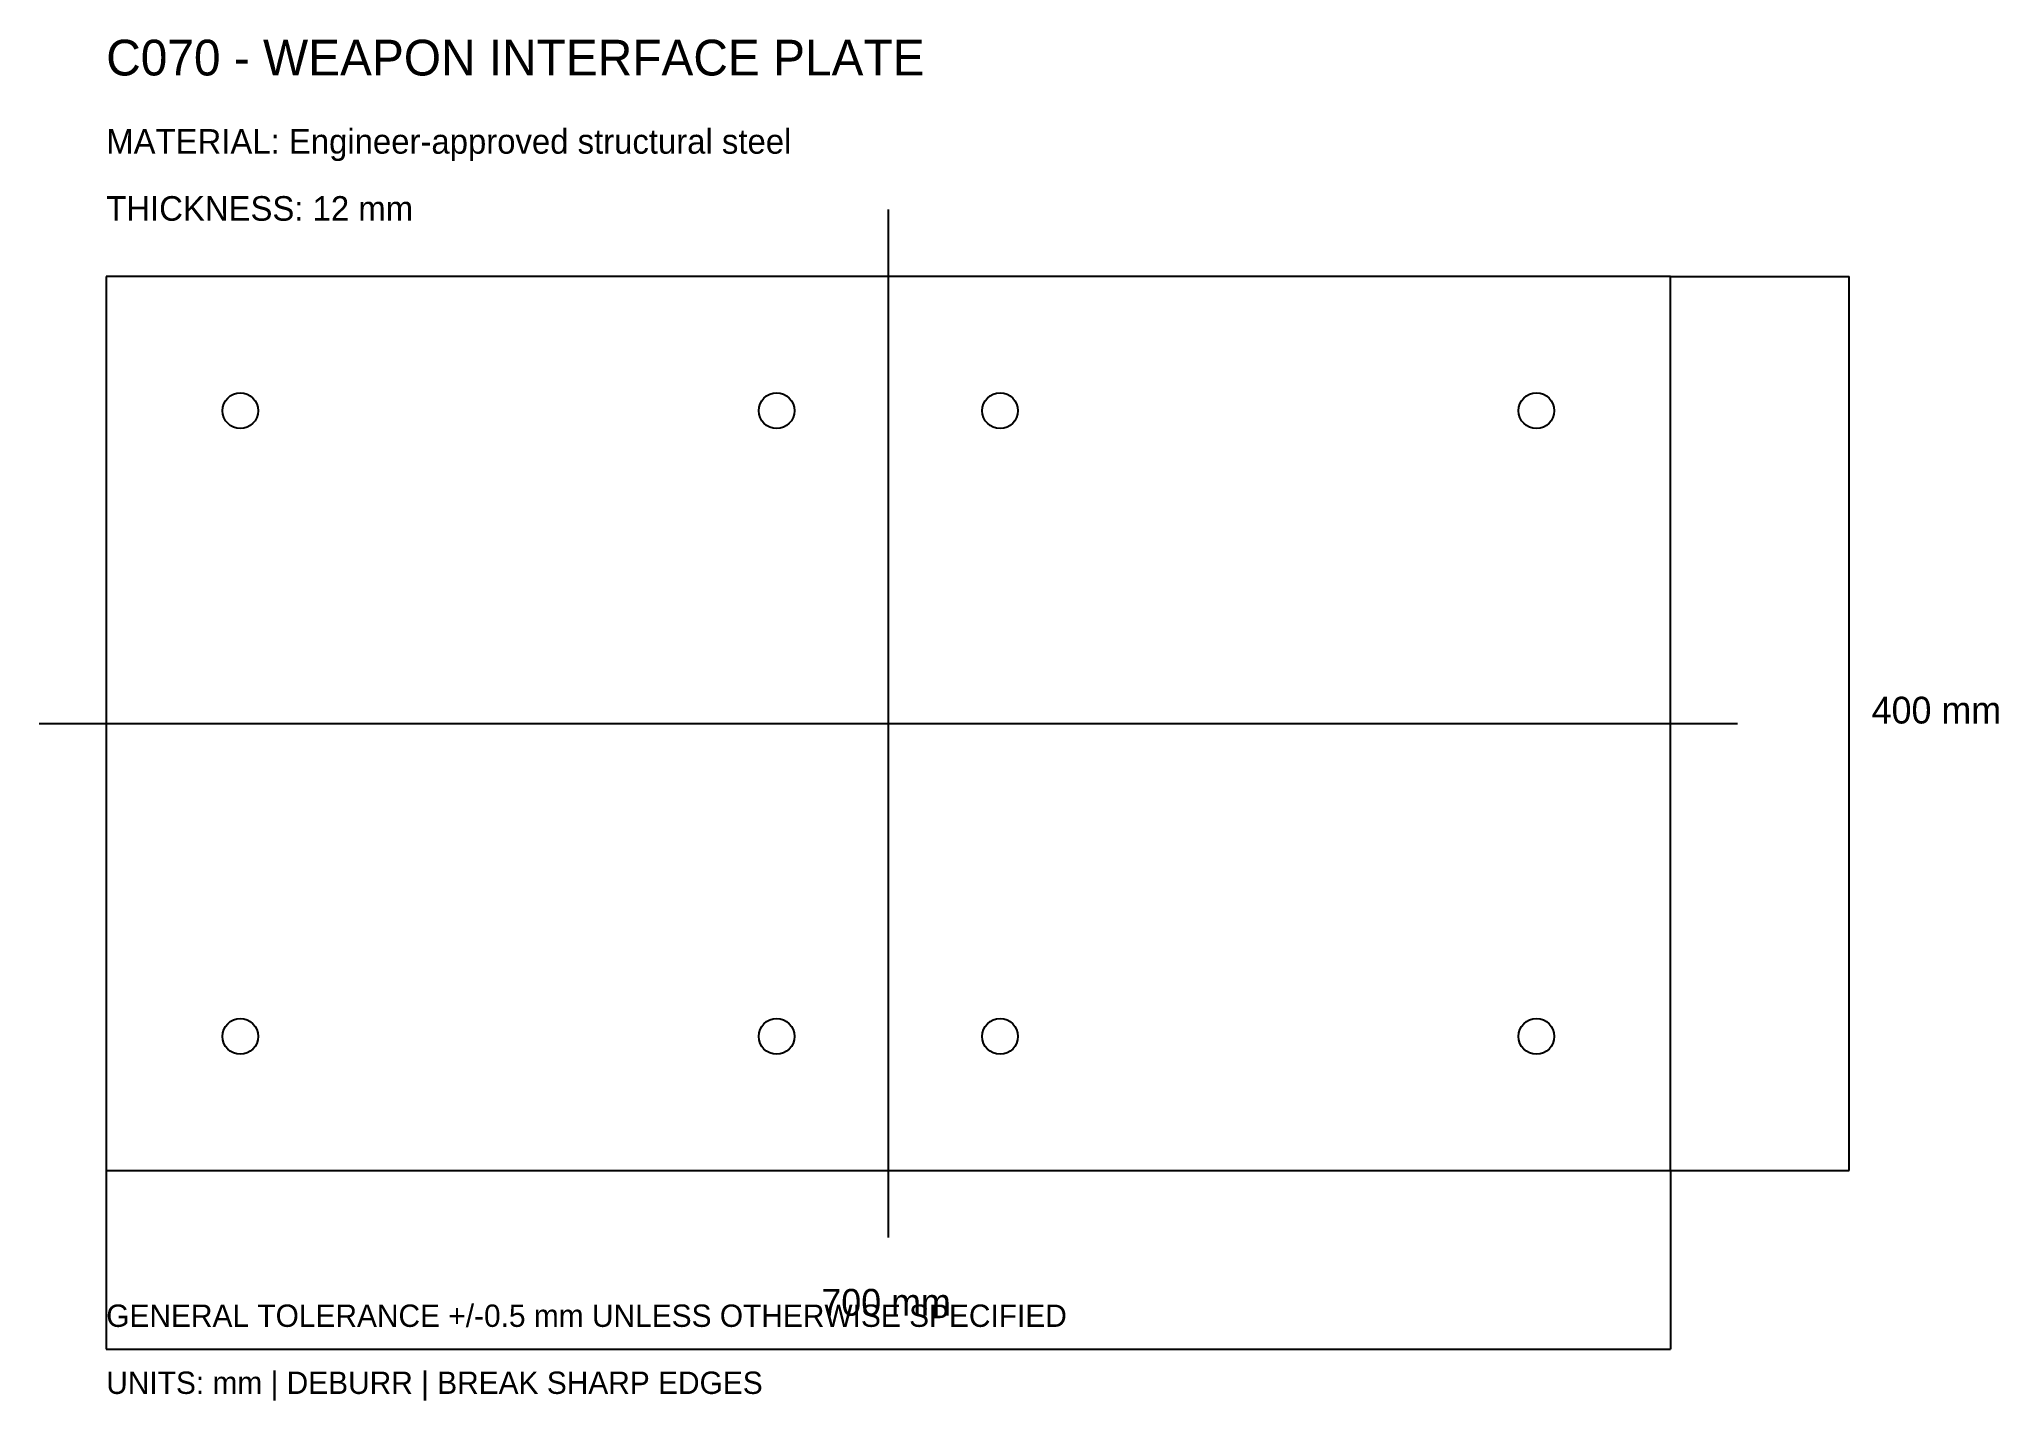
# Model space of a CAD drawing. Header units: millimetres. Extents: x -30 to 847, y -103 to 506.
import ezdxf

# ---------------------------------------------------------------- set-up
doc = ezdxf.new("R2010")
doc.units = ezdxf.units.MM

msp = doc.modelspace()

# ---------------------------------------------------------------- linework, layer by layer
at = {"layer": 'CENTER'}
for p, q in [((350, -30), (350, 430)), ((-30, 200), (730, 200))]:
    msp.add_line(p, q, dxfattribs=at)
at = {"layer": 'CUT'}
for p, q in [((700, 400), (0, 400)), ((0, 400), (0, 0)), ((700, 0), (700, 400)), ((0, 0), (700, 0))]:
    msp.add_line(p, q, dxfattribs=at)
at = {"layer": 'DIM'}
for p, q in [((700, 400), (780, 400)), ((780, 0), (780, 400)), ((0, 0), (0, -80)), ((700, 0), (700, -80)), ((700, 0), (780, 0)), ((0, -80), (700, -80))]:
    msp.add_line(p, q, dxfattribs=at)
at = {"layer": 'HOLES'}
for centre in [(60, 340), (300, 340), (400, 340), (640, 340), (60, 60), (300, 60), (400, 60), (640, 60)]:
    msp.add_circle(centre, 8, dxfattribs=at)

# ---------------------------------------------------------------- texts
at = {"layer": 'NOTES'}
for s, height, p in [('C070 - WEAPON INTERFACE PLATE', 16, (0, 490)), ('MATERIAL: Engineer-approved structural steel', 11, (0, 455)), ('THICKNESS: 12 mm', 11, (0, 425)), ('400 mm', 12, (790, 200)), ('GENERAL TOLERANCE +/-0.5 mm UNLESS OTHERWISE SPECIFIED', 10, (0, -70)), ('700 mm', 12, (320, -65)), ('UNITS: mm | DEBURR | BREAK SHARP EDGES', 10, (0, -100))]:
    msp.add_text(s, height=height, dxfattribs=at).set_placement(p)

doc.saveas('drawing.dxf')
